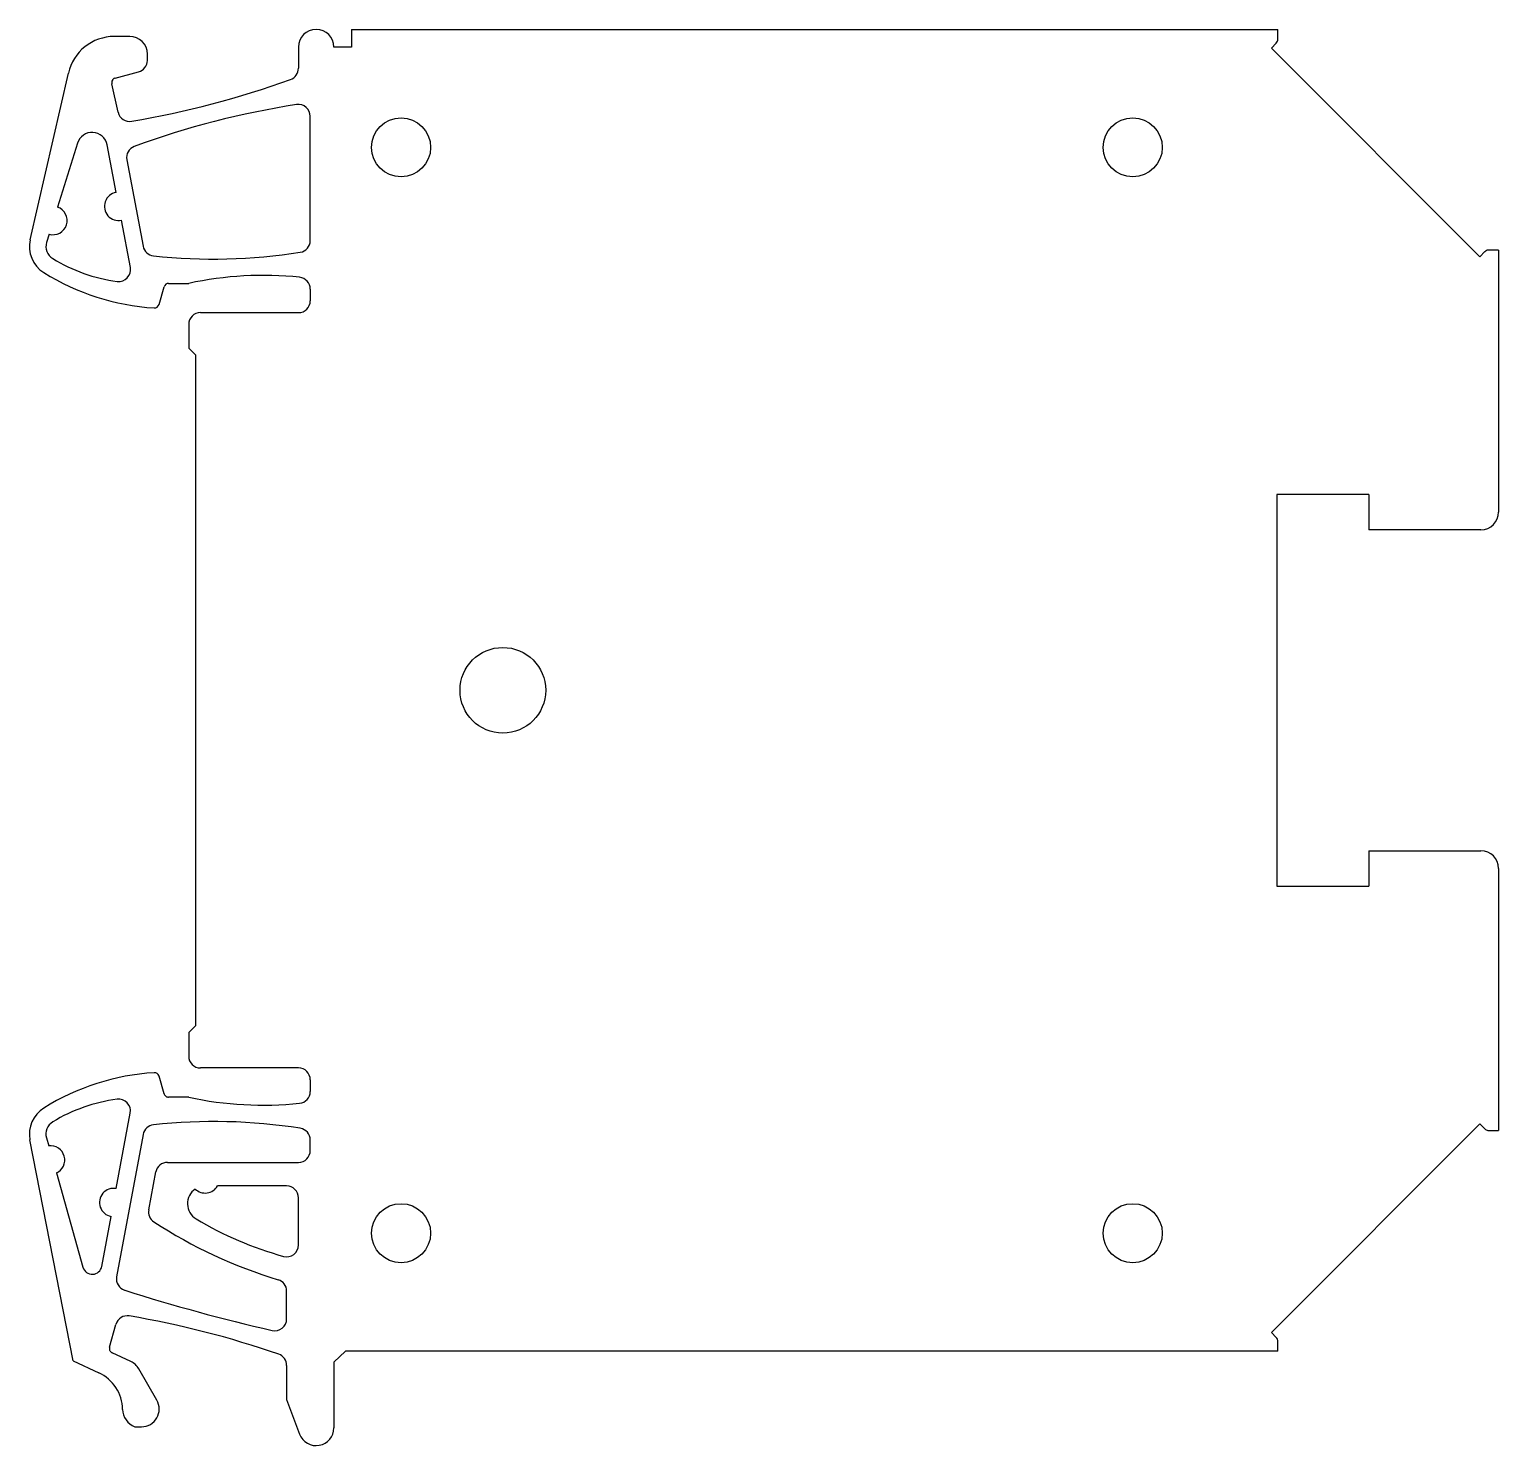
# Model space of a CAD drawing. Header units: millimetres. Extents: x 0 to 62.2, y 0 to 60.
import ezdxf

# ---------------------------------------------------------------- set-up
doc = ezdxf.new("R2010")
doc.units = ezdxf.units.MM

msp = doc.modelspace()

# ---------------------------------------------------------------- linework, layer by layer
at = {"color": 7, "linetype": 'Continuous', "lineweight": 25}
for p, q in [((13.65, 60), (13.65, 59.25)), ((13.65, 60), (52.9, 60)), ((52.9, 59.592), (52.9, 60)), ((4.25, 59.7), (3.6, 59.7)), ((11.4, 59.25), (11.4, 58.35)), ((13.65, 59.25), (12.9, 59.25)), ((52.621, 59.209), (52.827, 59.415)), ((52.621, 59.209), (61.459, 50.371)), ((5, 58.684), (5, 58.95)), ((0.033, 51.09), (1.651, 58.147)), ((3.635, 57.935), (4.629, 58.201)), ((3.762, 56.491), (3.492, 57.698)), ((11.9, 51.053), (11.9, 56.318)), ((2.036, 55.181), (1.191, 52.469)), ((3.677, 53.091), (3.296, 55.108)), ((4.127, 54.479), (4.82, 50.812)), ((4.278, 49.912), (3.9, 51.912)), ((0.835, 51.323), (0.727, 50.978)), ((61.672, 50.583), (61.459, 50.371)), ((62.25, 50.65), (61.793, 50.65)), ((62.25, 50.65), (62.25, 39.55)), ((5.9, 49.24), (6.75, 49.24)), ((5.492, 48.345), (5.708, 49.095)), ((11.9, 49), (11.9, 48.5)), ((7.25, 48), (11.4, 48)), ((6.75, 47.5), (6.75, 46.5)), ((6.75, 46.5), (7.05, 46.2)), ((7.05, 17.8), (7.05, 46.2)), ((56.75, 40.3), (52.85, 40.3)), ((52.85, 40.3), (52.85, 23.7)), ((56.75, 40.3), (56.75, 38.8)), ((61.5, 38.8), (56.75, 38.8)), ((56.75, 25.2), (56.75, 23.7)), ((56.75, 25.2), (61.5, 25.2)), ((62.25, 24.45), (62.25, 13.35)), ((52.85, 23.7), (56.75, 23.7)), ((7.05, 17.8), (6.75, 17.5)), ((6.75, 17.5), (6.75, 16.5)), ((5.708, 14.905), (5.492, 15.655)), ((11.4, 16), (7.25, 16)), ((11.9, 15.5), (11.9, 15)), ((6.75, 14.76), (5.9, 14.76)), ((3.681, 10.89), (4.276, 14.089)), ((4.82, 13.185), (3.698, 7.154)), ((61.459, 13.629), (52.621, 4.791)), ((61.459, 13.629), (61.672, 13.417)), ((61.793, 13.35), (62.25, 13.35)), ((1.857, 3.593), (0.024, 12.95)), ((0.723, 13.037), (0.819, 12.695)), ((11.9, 12.5), (11.9, 12.949)), ((5.85, 12), (11.4, 12)), ((1.142, 11.551), (2.27, 7.559)), ((5.059, 9.992), (5.359, 11.592)), ((10.9, 11), (7.97, 11)), ((11.4, 8.5), (11.4, 10.5)), ((3.068, 7.595), (3.461, 9.71)), ((10.9, 5.369), (10.9, 6.55)), ((3.396, 4.164), (3.669, 5.135)), ((52.827, 4.585), (52.621, 4.791)), ((52.9, 4), (52.9, 4.408)), ((4.301, 3.557), (3.504, 3.928)), ((12.9, 3.541), (13.395, 4)), ((52.9, 4), (13.395, 4)), ((1.857, 3.593), (2.94, 3.088)), ((5.4, 1.925), (4.633, 3.252)), ((10.9, 3.4), (10.9, 1.95)), ((12.9, 3.541), (12.9, 0.75)), ((10.9, 1.95), (11.448, 0.487)), ((4.472, 0.8), (4.75, 0.8))]:
    msp.add_line(p, q, dxfattribs=at)
for centre, radius in [((15.75, 55), 1.25), ((46.75, 55), 1.25), ((20.06, 32), 1.815), ((15.75, 9), 1.25), ((46.75, 9), 1.25)]:
    msp.add_circle(centre, radius, dxfattribs=at)
for centre, radius, start, end in [((12.15, 59.25), 0.75, 0, 180), ((3.6, 57.7), 2, 90.00003, 167.08796), ((4.25, 58.95), 0.75, 0, 90), ((52.65, 59.592), 0.25, 315.00216, 0), ((10.9, 58.35), 0.5, 289.73714, 0.00018), ((-2.439, 95.529), 40, 279.75004, 289.73708), ((16.773, 21.389), 35.839, 98.7452, 110.11777), ((11.4, 56.318), 0.5, 0.00025, 98.74488), ((4.25, 56.6), 0.5, 192.61693, 279.74994), ((2.657, 54.987), 0.65, 10.70443, 162.69561), ((4.618, 54.572), 0.5, 110.11745, 190.70384), ((3.78, 52.5), 0.6, 99.90598, 281.50223), ((1, 51.9), 0.6, 253.99541, 71.39688), ((1.3, 50.8), 1.3, 167.08786, 238.04082), ((11.4, 51.053), 0.5, 278.98857, 359.99993), ((1.3, 50.8), 0.6, 162.69638, 238.62356), ((5.311, 50.905), 0.5, 190.70409, 263.7906), ((7.802, 73.798), 23.528, 263.79046, 278.98855), ((61.848, 50.406), 0.25, 102.77324, 135.00087), ((4.632, 56.264), 7, 238.6236, 262.5228), ((3.786, 49.819), 0.5, 262.52275, 10.70398), ((5.905, 58.181), 10, 238.04087, 266.46041), ((5.9, 49.04), 0.2, 89.99952, 163.97374), ((9.91, 34.577), 15, 84.10358, 102.16298), ((11.4, 49), 0.5, 0.00007, 84.10336), ((5.3, 48.4), 0.2, 266.46126, 343.97481), ((7.25, 47.5), 0.5, 90, 180), ((11.4, 48.5), 0.5, 270, 0), ((61.5, 39.55), 0.75, 270, 0), ((61.5, 24.45), 0.75, 0, 90), ((7.25, 16.5), 0.5, 180, 270), ((5.905, 5.819), 10, 93.53959, 121.95915), ((5.3, 15.6), 0.2, 16.02466, 93.53874), ((11.4, 15.5), 0.5, 360, 90), ((11.4, 15), 0.5, 275.89663, 359.99993), ((4.632, 7.736), 7, 97.49257, 121.3764), ((3.785, 14.18), 0.5, 349.46072, 97.49271), ((9.91, 29.423), 15, 257.83702, 275.89642), ((1.3, 13.2), 1.3, 121.95903, 191.08044), ((1.3, 13.2), 0.6, 121.37629, 195.77756), ((7.815, -9.798), 23.528, 81.04322, 96.2402), ((5.312, 13.094), 0.5, 96.24052, 169.46102), ((11.4, 12.949), 0.5, 359.99944, 81.04317), ((0.9, 12.1), 0.6, 293.82476, 97.72784), ((11.4, 12.5), 0.5, 270, 0), ((5.85, 11.5), 0.5, 90.00019, 169.38035), ((3.57, 10.3), 0.6, 79.34172, 259.57987), ((7.45, 10.25), 0.75, 124.04779, 239.0586), ((7.45, 11.3), 0.6, 225.58493, 329.99967), ((10.9, 10.5), 0.5, 0, 90), ((5.55, 9.9), 0.5, 169.37991, 236.67627), ((16.263, 26.194), 20, 236.67619, 253.3822), ((14.777, 22.472), 15, 239.05855, 254.4924), ((10.9, 8.5), 0.5, 254.49272, 359.99988), ((2.665, 7.67), 0.41, 195.77676, 349.46071), ((4.189, 7.062), 0.5, 169.46092, 252.29417), ((10.4, 6.55), 0.5, 0.00004, 73.38095), ((27.033, 78.615), 75.611, 252.29414, 257.20601), ((4.15, 5), 0.5, 80.32488, 164.3219), ((-2.488, -33.938), 40, 70.95638, 80.32495), ((10.4, 5.369), 0.5, 257.20658, 359.99952), ((10.4, 3.4), 0.5, 359.9996, 70.95578), ((2.2, 1.502), 1.75, 1.08418, 65.00014), ((4.75, 1.55), 0.8, 181.08419, 249.636), ((12.15, 0.75), 0.75, 200.52437, 359.99761)]:
    msp.add_arc(centre, radius, start, end, dxfattribs=at)
for points, knots in [([(4.629, 58.201), (4.735, 58.229), (4.83, 58.293), (4.963, 58.466), (5, 58.575), (5, 58.684)], [0, 0, 0, 0, 0.5, 0.5, 1, 1, 1, 1]), ([(3.635, 57.935), (3.623, 57.931), (3.599, 57.923), (3.566, 57.903), (3.538, 57.877), (3.508, 57.836), (3.482, 57.775), (3.489, 57.723), (3.492, 57.698)], [0, 0, 0, 0, 0.1270504, 0.2497228, 0.3727999, 0.5010192, 0.7497198, 1, 1, 1, 1]), ([(5.708, 14.905), (5.713, 14.891), (5.722, 14.864), (5.747, 14.829), (5.784, 14.795), (5.835, 14.766), (5.878, 14.762), (5.9, 14.76)], [0, 0, 0, 0, 0.167486, 0.331671, 0.500518, 0.749494, 1, 1, 1, 1]), ([(3.396, 4.164), (3.393, 4.148), (3.386, 4.118), (3.39, 4.07), (3.407, 4.018), (3.443, 3.964), (3.483, 3.94), (3.504, 3.928)], [0, 0, 0, 0, 0.167774, 0.331463, 0.500615, 0.749531, 1, 1, 1, 1]), ([(4.75, 0.8), (4.881, 0.8), (5.012, 0.835), (5.238, 0.966), (5.334, 1.062), (5.465, 1.288), (5.5, 1.419), (5.5, 1.681), (5.465, 1.812), (5.4, 1.925)], [0, 0, 0, 0, 0.25, 0.25, 0.5, 0.5, 0.75, 0.75, 1, 1, 1, 1])]:
    msp.add_open_spline(points, degree=3, knots=knots, dxfattribs=at)
for points in [[(61.672, 13.417), (61.705, 13.384), (61.747, 13.361), (61.793, 13.35)], [(52.9, 4.408), (52.9, 4.473), (52.873, 4.538), (52.827, 4.585)], [(4.633, 3.252), (4.557, 3.384), (4.439, 3.492), (4.301, 3.557)]]:
    msp.add_open_spline(points, degree=3, dxfattribs=at)

doc.saveas('drawing.dxf')
